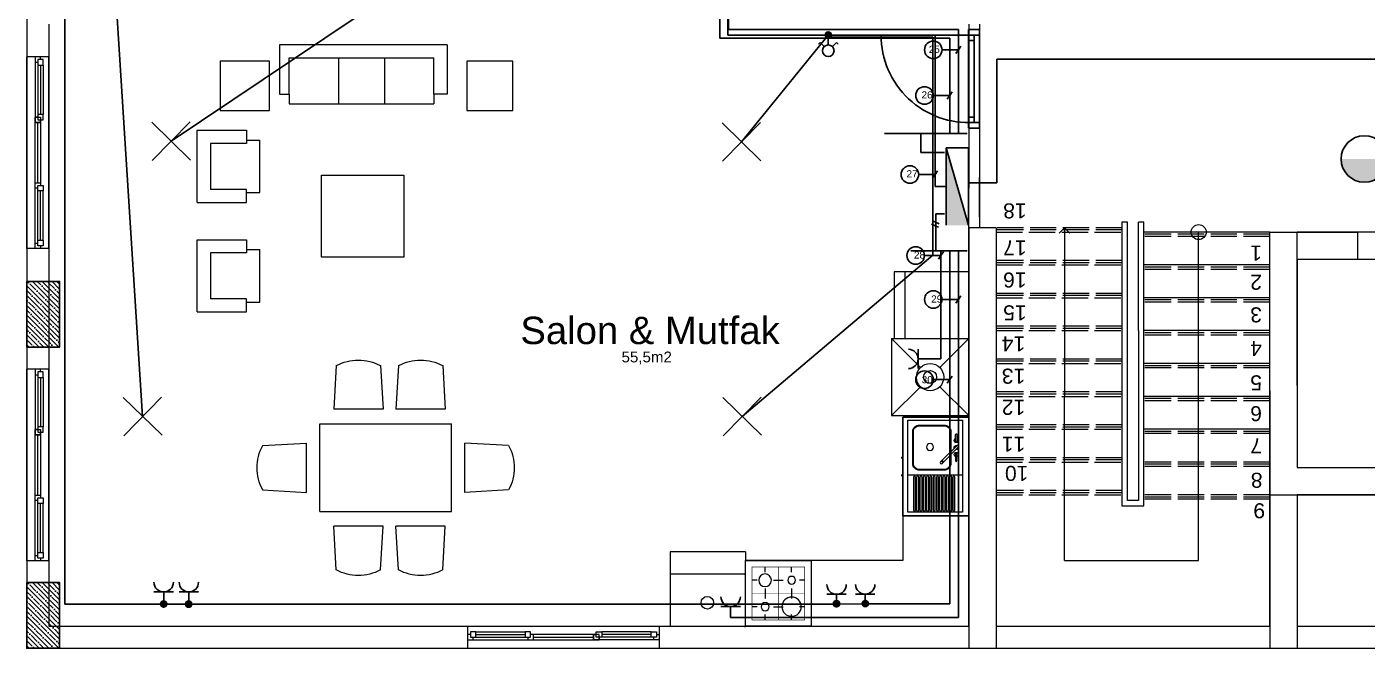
# Model space of a CAD drawing. Header units: millimetres. Extents: x 4244 to 11072, y 2695 to 6443.
# Drawn here: x 6840 to 7451, y 2892 to 3176 of the extents above; entities that cross this region are included whole.
import ezdxf

# ---------------------------------------------------------------- set-up
doc = ezdxf.new("R2010")
doc.units = ezdxf.units.MM
for name, pattern in [('ACAD_ISO02W100', [15, 12, -3]), ('ACAD_ISO03W100', [30, 12, -18]), ('ACAD_ISO07W100', [3, 0, -3])]:
    doc.linetypes.add(name, pattern=pattern)
for name, color, linetype in [('Anahat', 100, 'Continuous'), ('Aydınlatma', 130, 'Continuous'), ('KULP', 3, 'Continuous'), ('LINYE', 220, 'Continuous'), ('MIMARI', 7, 'Continuous'), ('Priz Hat', 10, 'Continuous'), ('SEMBOL', 7, 'Continuous'), ('TEZGAH', 7, 'Continuous')]:
    doc.layers.add(name, color=color, linetype=linetype)
for name, color, linetype, lineweight in [('duvar', 30, 'Continuous', 20), ('kolon', 50, 'Continuous', 30), ('pencere', 241, 'Continuous', 15), ('TEFRIS', 252, 'Continuous', 15)]:
    doc.layers.add(name, color=color, linetype=linetype, lineweight=lineweight)
doc.styles.get("Standard").update_dxf_attribs({"font": 'arial.ttf'})

# ---------------------------------------------------------------- blocks, each defined once
blk = doc.blocks.new('90kapı')
blk.add_line((243145.1, 70889.4), (243145.1, 70969.4))
for points in [[(243145.1, 70879.4), (243145.1, 70889.4), (243140.1, 70889.4), (243140.1, 70879.4)], [(243225.1, 70879.4), (243230.1, 70879.4), (243230.1, 70889.4), (243225.1, 70889.4)]]:
    blk.add_lwpolyline(points, close=True)
for points in [[(243145.1, 70889.4), (243225.1, 70889.4), (243225.1, 70884.4), (243220.1, 70884.4), (243220.1, 70889.4)], [(243150.1, 70884.4), (243150.1, 70889.4)], [(243220.1, 70884.4), (243145.1, 70884.4)]]:
    blk.add_lwpolyline(points)
blk.add_arc((243145.1, 70889.4), 80, 356.4167, 90)
blk = doc.blocks.new('table-11')
at = {"color": 0, "linetype": 'ByBlock'}
for p, q in [((-1.122, 0.533), (-1.144, 0.134)), ((-0.716, 0.533), (-0.694, 0.134)), ((-0.554, 0.533), (-0.576, 0.134)), ((-0.148, 0.533), (-0.126, 0.134)), ((-1.144, 0.134), (-0.694, 0.134)), ((-0.576, 0.134), (-0.126, 0.134)), ((0, 0), (-1.2, 0)), ((-1.2, -0.8), (-1.2, 0)), ((0, -0.8), (0, 0)), ((-1.723, -0.197), (-1.324, -0.175)), ((-1.324, -0.625), (-1.324, -0.175)), ((0.523, -0.197), (0.124, -0.175)), ((0.124, -0.625), (0.124, -0.175)), ((-1.723, -0.603), (-1.324, -0.625)), ((0.523, -0.603), (0.124, -0.625)), ((0, -0.8), (-1.2, -0.8)), ((-1.144, -0.934), (-0.694, -0.934)), ((-1.122, -1.333), (-1.144, -0.934)), ((-0.716, -1.333), (-0.694, -0.934)), ((-0.576, -0.934), (-0.126, -0.934)), ((-0.554, -1.333), (-0.576, -0.934)), ((-0.148, -1.333), (-0.126, -0.934))]:
    blk.add_line(p, q, dxfattribs=at)
for centre, start, end in [((-0.919, 0.159), 61.4891, 118.5109), ((-0.351, 0.159), 61.4891, 118.5109), ((-1.349, -0.4), 151.4891, 208.5109), ((0.149, -0.4), 331.4891, 28.5109), ((-0.919, -0.959), 241.4891, 298.5109), ((-0.351, -0.959), 241.4891, 298.5109)]:
    blk.add_arc(centre, 0.425, start, end, dxfattribs=at)
blk = doc.blocks.new('ARF17')
for p, q in [((0.179, 0.541), (0.179, 0.493)), ((0.421, 0.541), (0.421, 0.493)), ((0.059, 0.421), (0.107, 0.421)), ((0.345, 0.421), (0.255, 0.421)), ((0.493, 0.421), (0.541, 0.421)), ((0.179, 0.255), (0.179, 0.345)), ((0.421, 0.255), (0.421, 0.345)), ((0.059, 0.179), (0.107, 0.179)), ((0.345, 0.179), (0.255, 0.179)), ((0.493, 0.179), (0.541, 0.179)), ((0.179, 0.107), (0.179, 0.059)), ((0.421, 0.107), (0.421, 0.059))]:
    blk.add_line(p, q)
blk.add_lwpolyline([(0, 0.6), (0, 0), (0.6, 0), (0.6, 0.6)], close=True)
at = {"const_width": 0.006}
blk.add_lwpolyline([(0.059, 0.541), (0.059, 0.059), (0.541, 0.059), (0.541, 0.541)], close=True, dxfattribs=at)
at = {"const_width": 0.005}
for points in [[(0.3, 0.541), (0.3, 0.059)], [(0.059, 0.3), (0.541, 0.3)]]:
    blk.add_lwpolyline(points, dxfattribs=at)
for centre, radius in [((0.179, 0.421), 0.0879), ((0.421, 0.421), 0.0352), ((0.179, 0.179), 0.0373), ((0.421, 0.179), 0.058)]:
    blk.add_circle(centre, radius)
blk = doc.blocks.new('AR365L')
blk.add_line((0, 0.1), (0.61, 0.1))
blk.add_lwpolyline([(0, 0), (0, 0.68), (0.61, 0.68), (0.61, 0)], close=True)
blk = doc.blocks.new('KLM21SAG')
blk.add_lwpolyline([(0.9, -0.6), (0.9, 0), (0, 0), (0, -0.6)], close=True)
at = {"layer": 'KULP'}
for points in [[(0.365, -0.6), (0.365, -0.61), (0.375, -0.61), (0.375, -0.6)], [(0.525, -0.6), (0.525, -0.61), (0.535, -0.61), (0.535, -0.6)]]:
    blk.add_lwpolyline(points, dxfattribs=at)
at = {"layer": 'TEFRIS'}
blk.add_line((0.373, -0.555), (0.373, -0.055), dxfattribs=at)
blk.add_lwpolyline([(0.033, -0.055), (0.033, -0.555), (0.873, -0.555), (0.873, -0.055)], close=True, dxfattribs=at)
for points in [[(0.479, -0.243), (0.63, -0.093, -1), (0.643, -0.106), (0.493, -0.257, -1)], [(0.502, -0.107), (0.57, -0.107, -0.563183), (0.57, -0.119), (0.502, -0.119, -1)], [(0.744, -0.107), (0.675, -0.107, 0.563183), (0.675, -0.119), (0.744, -0.119, 1)], [(0.417, -0.223), (0.417, -0.45, 0.414214), (0.477, -0.51), (0.769, -0.51, 0.414214), (0.829, -0.45), (0.829, -0.223, 0.414214), (0.769, -0.163), (0.477, -0.163, 0.414214)], [(0.423, -0.223), (0.423, -0.45, 0.414214), (0.477, -0.504), (0.769, -0.504, 0.414214), (0.823, -0.45), (0.823, -0.223, 0.414214), (0.769, -0.169), (0.477, -0.169, 0.414214)]]:
    blk.add_lwpolyline(points, format="xyb", close=True, dxfattribs=at)
for points in [[(0.053, -0.125), (0.353, -0.125, -1), (0.353, -0.145), (0.053, -0.145, -1), (0.053, -0.125)], [(0.053, -0.155), (0.353, -0.155, -1), (0.353, -0.175), (0.053, -0.175, -1), (0.053, -0.155)], [(0.053, -0.185), (0.353, -0.185, -1), (0.353, -0.205), (0.053, -0.205, -1), (0.053, -0.185)], [(0.053, -0.215), (0.353, -0.215, -1), (0.353, -0.235), (0.053, -0.235, -1), (0.053, -0.215)], [(0.053, -0.245), (0.353, -0.245, -1), (0.353, -0.265), (0.053, -0.265, -1), (0.053, -0.245)], [(0.053, -0.275), (0.353, -0.275, -1), (0.353, -0.295), (0.053, -0.295, -1), (0.053, -0.275)], [(0.053, -0.305), (0.353, -0.305, -1), (0.353, -0.325), (0.053, -0.325, -1), (0.053, -0.305)], [(0.053, -0.335), (0.353, -0.335, -1), (0.353, -0.355), (0.053, -0.355, -1), (0.053, -0.335)], [(0.053, -0.365), (0.353, -0.365, -1), (0.353, -0.385), (0.053, -0.385, -1), (0.053, -0.365)], [(0.053, -0.395), (0.353, -0.395, -1), (0.353, -0.415), (0.053, -0.415, -1), (0.053, -0.395)], [(0.053, -0.425), (0.353, -0.425, -1), (0.353, -0.445), (0.053, -0.445, -1), (0.053, -0.425)], [(0.053, -0.455), (0.353, -0.455, -1), (0.353, -0.475), (0.053, -0.475, -1), (0.053, -0.455)], [(0.053, -0.485), (0.353, -0.485, -1), (0.353, -0.505), (0.053, -0.505, -1), (0.053, -0.485)]]:
    blk.add_lwpolyline(points, format="xyb", dxfattribs=at)
for centre, radius in [((0.496, -0.24), 0.00635), ((0.628, -0.353), 0.0317)]:
    blk.add_circle(centre, radius, dxfattribs=at)
for centre, start, end in [((0.559, -0.113), 199.4712, 160.5288), ((0.623, -0.113), 75, 195), ((0.623, -0.113), 255, 15), ((0.687, -0.113), 19.4712, 340.5288)]:
    blk.add_arc(centre, 0.0191, start, end, dxfattribs=at)
at = {"layer": 'TEZGAH'}
blk.add_lwpolyline([(0, 0), (0, -0.6), (0.9, -0.6), (0.9, 0)], close=True, dxfattribs=at)
blk = doc.blocks.new('Priz Toprakli')
at = {"layer": 'SEMBOL', "linetype": 'ByBlock'}
blk.add_line((17.7, 0), (-17.7, 0), dxfattribs=at)
at = {"layer": 'SEMBOL', "color": 1, "ltscale": 10}
blk.add_line((0, 0), (0, 12.6), dxfattribs=at)
at = {"layer": 'SEMBOL', "linetype": 'ByBlock'}
blk.add_arc((0, -17.6), 17.7, 0, 180, dxfattribs=at)
blk = doc.blocks.new('Buat')
at = {"layer": 'SEMBOL'}
for p, q in [((5465.82, 3079.37), (5468.65, 3079.37)), ((5465.82, 3079.28), (5468.65, 3079.28)), ((5465.83, 3079.45), (5468.64, 3079.45)), ((5465.83, 3079.19), (5468.64, 3079.19)), ((5465.84, 3079.54), (5468.63, 3079.54)), ((5465.84, 3079.1), (5468.63, 3079.1)), ((5465.85, 3079.63), (5468.62, 3079.63)), ((5465.86, 3079.01), (5468.61, 3079.01)), ((5465.87, 3079.72), (5468.6, 3079.72)), ((5465.89, 3078.92), (5468.58, 3078.92)), ((5465.9, 3079.81), (5468.57, 3079.81)), ((5465.92, 3078.84), (5468.55, 3078.84)), ((5465.93, 3079.9), (5468.54, 3079.9)), ((5465.96, 3078.75), (5468.52, 3078.75)), ((5465.97, 3079.98), (5468.5, 3079.98)), ((5466, 3078.66), (5468.47, 3078.66)), ((5466.02, 3080.07), (5468.45, 3080.07)), ((5466.05, 3078.57), (5468.42, 3078.57)), ((5466.08, 3080.16), (5468.39, 3080.16)), ((5466.12, 3078.48), (5468.35, 3078.48)), ((5466.15, 3080.25), (5468.32, 3080.25)), ((5466.19, 3078.39), (5468.28, 3078.39)), ((5466.23, 3080.34), (5468.24, 3080.34)), ((5466.28, 3078.31), (5468.19, 3078.31)), ((5466.32, 3080.43), (5468.15, 3080.43)), ((5466.39, 3078.22), (5468.09, 3078.22)), ((5466.44, 3080.51), (5468.03, 3080.51)), ((5466.52, 3078.13), (5467.95, 3078.13)), ((5466.59, 3080.6), (5467.88, 3080.6)), ((5466.8, 3080.69), (5467.67, 3080.69)), ((5466.69, 3078.04), (5467.78, 3078.04)), ((5467, 3077.95), (5467.47, 3077.95))]:
    blk.add_line(p, q, dxfattribs=at)
blk.add_circle((5467.24, 3079.35), 1.41, dxfattribs=at)
blk = doc.blocks.new('ARM')
at = {"layer": 'SEMBOL', "color": 2}
for p, q in [((0, 17.5), (0, -17.5)), ((17.5, 0), (-17.5, 0))]:
    blk.add_line(p, q, dxfattribs=at)
blk = doc.blocks.new('Komitator')
at = {"layer": 'MIMARI', "linetype": 'ACAD_ISO03W100', "ltscale": 10}
blk.add_line((0, 10.6), (0, 28.4), dxfattribs=at)
at = {"layer": 'SEMBOL'}
for p, q in [((-15, 15), (-18, 12)), ((-7.5, 7.5), (-15, 15)), ((7.5, 7.5), (15, 15)), ((15, 15), (18, 12))]:
    blk.add_line(p, q, dxfattribs=at)
blk.add_circle((0, 0), 10.6, dxfattribs=at)
blk = doc.blocks.new('boatt')
at = {"layer": 'SEMBOL'}
for p, q in [((-1.41, 0.18), (1.41, 0.18)), ((-1.41, 0.09), (1.41, 0.09)), ((-1.41, 0), (1.41, 0)), ((-1.4, 0.26), (1.4, 0.26)), ((-1.38, 0.35), (1.38, 0.35)), ((-1.36, 0.44), (1.36, 0.44)), ((-1.34, 0.53), (1.34, 0.53)), ((-1.3, 0.62), (1.3, 0.62)), ((-1.26, 0.71), (1.26, 0.71)), ((-1.21, 0.79), (1.21, 0.79)), ((-1.15, 0.88), (1.15, 0.88)), ((-1.09, 0.97), (1.09, 0.97)), ((-1.01, 1.06), (1.01, 1.06)), ((-0.91, 1.15), (0.91, 1.15)), ((-0.8, 1.24), (0.8, 1.24)), ((-0.65, 1.32), (0.65, 1.32)), ((-0.43, 1.41), (0.43, 1.41)), ((-1.4, -0.09), (1.4, -0.09)), ((-1.39, -0.18), (1.39, -0.18)), ((-1.37, -0.26), (1.37, -0.26)), ((-1.35, -0.35), (1.35, -0.35)), ((-1.32, -0.44), (1.32, -0.44)), ((-1.28, -0.53), (1.28, -0.53)), ((-1.23, -0.62), (1.23, -0.62)), ((-1.18, -0.71), (1.18, -0.71)), ((-1.12, -0.79), (1.12, -0.79)), ((-1.04, -0.88), (1.04, -0.88)), ((-0.96, -0.97), (0.96, -0.97)), ((-0.85, -1.06), (0.85, -1.06)), ((-0.72, -1.15), (0.72, -1.15)), ((-0.54, -1.24), (0.54, -1.24)), ((-0.24, -1.32), (0.24, -1.32))]:
    blk.add_line(p, q, dxfattribs=at)
blk.add_circle((0, 0.07), 1.41, dxfattribs=at)
blk = doc.blocks.new('Linye')
at = {"layer": 'LINYE'}
for p, q in [((0, 0), (-2.3, 3.3)), ((15, 0), (0, 0)), ((0, 0), (2.3, -3.3))]:
    blk.add_line(p, q, dxfattribs=at)
blk.add_circle((23, 0), 8, dxfattribs=at)

msp = doc.modelspace()

# ---------------------------------------------------------------- hatches: boundary and pattern name
at = {"lineweight": -3}
h = msp.add_hatch(dxfattribs=at)
h.set_pattern_fill('ANSI35', color=0, scale=0.5, angle=-90)
h.set_pattern_definition([(315, (-4756.5588, 76082.888), (2.24506403, 2.24506403), []), (315, (-4756.5588, 76080.643), (2.24506403, 2.24506403), [3.96875, -0.79375, 0, -0.79375])])
h.paths.add_polyline_path([(6839.526, 3059.33), (6839.526, 3029.33), (6854.526, 3029.33), (6854.526, 3059.33)])
h = msp.add_hatch(dxfattribs=at)
h.set_pattern_fill('ANSI35', color=0, scale=0.5, angle=-90)
h.set_pattern_definition([(315, (-4756.5588, 75945.388), (2.24506403, 2.24506403), []), (315, (-4756.5588, 75943.143), (2.24506403, 2.24506403), [3.96875, -0.79375, 0, -0.79375])])
h.paths.add_polyline_path([(6839.526, 2921.83), (6839.526, 2891.83), (6854.526, 2891.83), (6854.526, 2921.83)])
at = {"layer": 'Aydınlatma', "linetype": 'ACAD_ISO03W100', "ltscale": 10}
msp.add_hatch(color=2, dxfattribs=at).paths.add_polyline_path([(7439.559, 3115.215, 1), (7460.754, 3115.215)])
at = {"layer": 'SEMBOL', "ltscale": 10}
msp.add_hatch(color=256, dxfattribs=at).paths.add_polyline_path([(7259.201, 3120.268), (7259.201, 3084.944), (7269.509, 3084.944)])

# ---------------------------------------------------------------- linework, layer by layer
at = {"color": 0, "lineweight": 20}
for p, q in [((7342.026, 2991.83), (7342.026, 3086.33)), ((7313.276, 3083.828), (7310.857, 3081.409)), ((7313.276, 3083.828), (7310.857, 3081.409)), ((7313.276, 3083.83), (7313.276, 3006.83)), ((7313.276, 3083.828), (7315.694, 3081.409)), ((7313.276, 3083.828), (7315.694, 3081.409)), ((7374.526, 2931.83), (7374.526, 3081.83)), ((7347.026, 3036.83), (7347.026, 2959.33)), ((7313.276, 2931.83), (7313.276, 3006.83)), ((7342.026, 2959.33), (7342.026, 2991.83)), ((7347.026, 2959.33), (7342.026, 2959.33)), ((7313.276, 2931.83), (7374.526, 2931.83))]:
    msp.add_line(p, q, dxfattribs=at)
at = {"color": 0, "linetype": 'ACAD_ISO02W100', "lineweight": 20}
for p, q in [((7339.526, 3083.83), (7282.026, 3083.83)), ((7339.526, 3083.83), (7282.026, 3083.83)), ((7339.526, 3082.83), (7282.026, 3082.83)), ((7407.026, 3080.83), (7349.526, 3080.83)), ((7407.026, 3079.83), (7349.526, 3079.83)), ((7339.526, 3068.83), (7282.026, 3068.83)), ((7339.526, 3067.83), (7282.026, 3067.83)), ((7407.026, 3065.83), (7349.526, 3065.83)), ((7407.026, 3064.83), (7349.526, 3064.83)), ((7339.526, 3053.83), (7282.026, 3053.83)), ((7339.526, 3052.83), (7282.026, 3052.83)), ((7407.026, 3050.83), (7349.526, 3050.83)), ((7407.026, 3049.83), (7349.526, 3049.83)), ((7339.526, 3038.83), (7282.026, 3038.83)), ((7339.526, 3038.83), (7282.026, 3038.83)), ((7339.526, 3037.83), (7282.026, 3037.83)), ((7407.026, 3035.83), (7349.526, 3035.83)), ((7407.026, 3034.83), (7349.526, 3034.83)), ((7339.526, 3023.83), (7282.026, 3023.83)), ((7339.526, 3022.83), (7282.026, 3022.83)), ((7407.026, 3020.83), (7349.526, 3020.83)), ((7407.026, 3019.83), (7349.526, 3019.83)), ((7339.526, 3008.83), (7282.026, 3008.83)), ((7339.526, 3007.83), (7282.026, 3007.83)), ((7407.026, 3005.83), (7349.526, 3005.83)), ((7407.026, 3004.83), (7349.526, 3004.83)), ((7339.526, 2993.83), (7282.026, 2993.83)), ((7339.526, 2992.83), (7282.026, 2992.83)), ((7407.026, 2990.83), (7349.526, 2990.83)), ((7407.026, 2989.83), (7349.526, 2989.83)), ((7339.526, 2978.83), (7282.026, 2978.83)), ((7339.526, 2977.83), (7282.026, 2977.83)), ((7407.026, 2975.83), (7349.526, 2975.83)), ((7407.026, 2974.83), (7349.526, 2974.83)), ((7339.526, 2963.83), (7282.026, 2963.83)), ((7339.526, 2962.83), (7282.026, 2962.83)), ((7407.026, 2960.83), (7349.526, 2960.83)), ((7407.026, 2959.83), (7349.526, 2959.83))]:
    msp.add_line(p, q, dxfattribs=at)
at = {"color": 0, "linetype": 'ACAD_ISO07W100', "lineweight": 20}
msp.add_line((7342.026, 2959.33), (7342.026, 2961.83), dxfattribs=at)
at = {"color": 0, "lineweight": 20}
for points in [[(7342.026, 3086.33), (7339.526, 3086.33), (7339.526, 2959.33), (7339.526, 2956.83), (7347.026, 2956.83), (7349.526, 2956.83), (7349.526, 3086.33), (7347.026, 3086.33)], [(7347.026, 3051.83), (7347.026, 3086.33)], [(7347.026, 3036.83), (7347.026, 3084.33)], [(7407.026, 3081.83), (7349.526, 3081.83)], [(7407.026, 3021.83), (7407.026, 3081.83)], [(7407.026, 3066.83), (7349.526, 3066.83)], [(7407.026, 3051.83), (7349.526, 3051.83)], [(7407.026, 3036.83), (7349.526, 3036.83)], [(7407.026, 2981.83), (7407.026, 3026.83)], [(7407.026, 3021.83), (7349.526, 3021.83)], [(7407.026, 3006.83), (7349.526, 3006.83)], [(7407.026, 2991.83), (7349.526, 2991.83)]]:
    msp.add_lwpolyline(points, dxfattribs=at)
at = {"color": 0, "linetype": 'ACAD_ISO02W100', "lineweight": 20}
for points in [[(7282.026, 3081.83), (7339.526, 3081.83)], [(7282.026, 3081.83), (7339.526, 3081.83)], [(7282.026, 3066.83), (7339.526, 3066.83)], [(7282.026, 3051.83), (7339.526, 3051.83)], [(7282.026, 3036.83), (7339.526, 3036.83)], [(7282.026, 3021.83), (7339.526, 3021.83)], [(7282.026, 3006.83), (7339.526, 3006.83)], [(7282.026, 2991.83), (7339.526, 2991.83)], [(7282.026, 2976.83), (7339.526, 2976.83)], [(7407.026, 2976.83), (7349.526, 2976.83)], [(7282.026, 2961.83), (7339.526, 2961.83)], [(7407.026, 2961.83), (7349.526, 2961.83)]]:
    msp.add_lwpolyline(points, dxfattribs=at)
at = {"color": 0, "lineweight": 20}
msp.add_circle((7374.526, 3081.83), 3.42, dxfattribs=at)
at = {"layer": 'Anahat'}
for p, q in [((7846.605, 3160.83), (7282.41, 3160.83)), ((7282.41, 3160.83), (7282.41, 3104.399)), ((7282.41, 3104.399), (7269.285, 3104.399))]:
    msp.add_line(p, q, dxfattribs=at)
at = {"layer": 'Aydınlatma'}
for p, q in [((7159.556, 3171.83), (7159.556, 3341.83)), ((6879.459, 3201.638), (6892.416, 2997.684)), ((7022.007, 3201.638), (6905.414, 3123.341)), ((7254.201, 3171.83), (7159.556, 3171.83)), ((7205.425, 3171.834), (7165.812, 3123.069)), ((7205.425, 3171.854), (7206.655, 3170.882)), ((7206.655, 3170.882), (7228.93, 3170.882)), ((7228.93, 3170.882), (7253.201, 3170.882)), ((7253.201, 3170.882), (7253.201, 3071.303)), ((7254.201, 3102.606), (7254.201, 3171.83)), ((7259.201, 3102.606), (7254.201, 3102.606)), ((7259.201, 3102.606), (7259.201, 3102.606)), ((7253.201, 3071.303), (7166.126, 2997.684))]:
    msp.add_line(p, q, dxfattribs=at)
at = {"layer": 'Aydınlatma', "color": 1}
msp.add_circle((7450.157, 3115.215), 10.597, dxfattribs=at)
at = {"layer": 'duvar'}
for p, q in [((7269.526, 3176.83), (7269.526, 3101.83)), ((7274.526, 3176.83), (7274.526, 3083.83)), ((7274.526, 3129.33), (7274.526, 3174.33))]:
    msp.add_line(p, q, dxfattribs=at)
for points in [[(6839.526, 3206.83), (6839.526, 2891.83), (6854.526, 2891.83)], [(6849.526, 3176.83), (6849.526, 2901.83), (7269.526, 2901.83), (7269.526, 3101.83)], [(7274.526, 3088.83), (7274.526, 3106.83)], [(6854.526, 2891.83), (7269.526, 2891.83)]]:
    msp.add_lwpolyline(points, dxfattribs=at)
at = {"layer": 'duvar', "color": 0}
msp.add_lwpolyline([(7537.026, 2961.83), (7419.526, 2961.83), (7419.526, 2891.83), (7537.026, 2891.83)], close=True, dxfattribs=at)
msp.add_lwpolyline([(7419.526, 2901.83), (7527.026, 2901.83), (7527.026, 2961.83)], dxfattribs=at)
at = {"layer": 'kolon', "color": 0, "lineweight": 20}
for p, q in [((7282.026, 3083.83), (7269.526, 3083.83)), ((7407.026, 3081.83), (7419.526, 3081.83)), ((7419.526, 3081.83), (7447.026, 3081.83)), ((7447.026, 3081.83), (7447.026, 3069.33))]:
    msp.add_line(p, q, dxfattribs=at)
for points in [[(7269.526, 3083.83), (7269.526, 2891.83), (7419.526, 2891.83)], [(7282.026, 3083.83), (7282.026, 2901.83), (7407.026, 2901.83), (7407.026, 3081.83)], [(7407.026, 2961.83), (7537.026, 2961.83), (7537.026, 3081.83), (7419.526, 3081.83), (7419.526, 3081.83)], [(7419.526, 3011.83), (7419.526, 3081.83)], [(7419.526, 3069.33), (7419.526, 2974.33), (7524.526, 2974.33), (7524.526, 3069.33), (7419.526, 3069.33)], [(7282.026, 3009.33), (7282.026, 2891.83)], [(7407.026, 3009.33), (7407.026, 2891.83)], [(7419.526, 2961.83), (7419.526, 2896.83)]]:
    msp.add_lwpolyline(points, dxfattribs=at)
at = {"layer": 'kolon', "color": 0}
for points in [[(6839.526, 3059.33), (6839.526, 3029.33), (6854.526, 3029.33), (6854.526, 3059.33)], [(6839.526, 2921.83), (6839.526, 2891.83), (6854.526, 2891.83), (6854.526, 2921.83)]]:
    msp.add_lwpolyline(points, close=True, dxfattribs=at)
at = {"layer": 'pencere'}
for p, q in [((6839.526, 3074.356), (6839.526, 3161.856)), ((6849.526, 3161.856), (6839.526, 3161.856)), ((6843.276, 3159.356), (6843.276, 3134.356)), ((6844.526, 3158.106), (6844.526, 3135.606)), ((6845.776, 3158.106), (6845.776, 3135.606)), ((6847.026, 3158.106), (6847.026, 3135.606)), ((6849.526, 3074.356), (6849.526, 3161.856)), ((6843.276, 3104.356), (6843.276, 3131.856)), ((6844.526, 3104.356), (6844.526, 3131.856)), ((6845.776, 3131.856), (6845.776, 3104.356)), ((6843.276, 3076.856), (6843.276, 3101.856)), ((6844.526, 3078.106), (6844.526, 3100.606)), ((6845.776, 3078.106), (6845.776, 3100.606)), ((6847.026, 3078.106), (6847.026, 3100.606)), ((6849.526, 3074.356), (6839.526, 3074.356)), ((6839.526, 2931.726), (6839.526, 3019.226)), ((6849.526, 3019.226), (6839.526, 3019.226)), ((6849.526, 2931.726), (6849.526, 3019.226)), ((6843.276, 3016.726), (6843.276, 2991.726)), ((6844.526, 3015.476), (6844.526, 2992.976)), ((6845.776, 3015.476), (6845.776, 2992.976)), ((6847.026, 3015.476), (6847.026, 2992.976)), ((6843.276, 2961.726), (6843.276, 2989.226)), ((6844.526, 2961.726), (6844.526, 2989.226)), ((6845.776, 2989.226), (6845.776, 2961.726)), ((6843.276, 2934.226), (6843.276, 2959.226)), ((6844.526, 2935.476), (6844.526, 2957.976)), ((6845.776, 2935.476), (6845.776, 2957.976)), ((6847.026, 2935.476), (6847.026, 2957.976)), ((6849.526, 2931.726), (6839.526, 2931.726)), ((7040.776, 2901.83), (7128.276, 2901.83)), ((7040.776, 2901.83), (7040.776, 2891.83)), ((7128.276, 2901.83), (7128.276, 2891.83)), ((7043.276, 2895.58), (7068.276, 2895.58)), ((7044.526, 2899.33), (7067.026, 2899.33)), ((7044.526, 2898.08), (7067.026, 2898.08)), ((7044.526, 2896.83), (7067.026, 2896.83)), ((7098.276, 2898.08), (7070.776, 2898.08)), ((7070.776, 2896.83), (7098.276, 2896.83)), ((7070.776, 2895.58), (7098.276, 2895.58)), ((7125.776, 2895.58), (7100.776, 2895.58)), ((7124.526, 2899.33), (7102.026, 2899.33)), ((7124.526, 2898.08), (7102.026, 2898.08)), ((7124.526, 2896.83), (7102.026, 2896.83)), ((7040.776, 2891.83), (7128.276, 2891.83))]:
    msp.add_line(p, q, dxfattribs=at)
for points in [[(6845.776, 3160.606), (6845.776, 3161.856), (6843.276, 3161.856), (6843.276, 3159.356), (6844.526, 3159.356)], [(6844.526, 3134.356), (6843.276, 3134.356), (6843.276, 3131.856), (6845.776, 3131.856), (6845.776, 3133.106)], [(6844.526, 3101.856), (6843.276, 3101.856), (6843.276, 3104.356), (6845.776, 3104.356), (6845.776, 3103.106)], [(6845.776, 3075.606), (6845.776, 3074.356), (6843.276, 3074.356), (6843.276, 3076.856), (6844.526, 3076.856)], [(6845.776, 3017.976), (6845.776, 3019.226), (6843.276, 3019.226), (6843.276, 3016.726), (6844.526, 3016.726)], [(6844.526, 2991.726), (6843.276, 2991.726), (6843.276, 2989.226), (6845.776, 2989.226), (6845.776, 2990.476)], [(6844.526, 2959.226), (6843.276, 2959.226), (6843.276, 2961.726), (6845.776, 2961.726), (6845.776, 2960.476)], [(6845.776, 2932.976), (6845.776, 2931.726), (6843.276, 2931.726), (6843.276, 2934.226), (6844.526, 2934.226)], [(7042.026, 2898.08), (7040.776, 2898.08), (7040.776, 2895.58), (7043.276, 2895.58), (7043.276, 2896.83)], [(7068.276, 2896.83), (7068.276, 2895.58), (7070.776, 2895.58), (7070.776, 2898.08), (7069.526, 2898.08)], [(7100.776, 2896.83), (7100.776, 2895.58), (7098.276, 2895.58), (7098.276, 2898.08), (7099.526, 2898.08)], [(7127.026, 2898.08), (7128.276, 2898.08), (7128.276, 2895.58), (7125.776, 2895.58), (7125.776, 2896.83)]]:
    msp.add_lwpolyline(points, dxfattribs=at)
for points in [[(6844.526, 3160.606), (6844.526, 3158.106), (6847.026, 3158.106), (6847.026, 3160.606)], [(6843.276, 3131.856), (6843.276, 3134.356), (6845.776, 3134.356), (6845.776, 3131.856)], [(6844.526, 3135.606), (6844.526, 3133.106), (6847.026, 3133.106), (6847.026, 3135.606)], [(6844.526, 3100.606), (6844.526, 3103.106), (6847.026, 3103.106), (6847.026, 3100.606)], [(6844.526, 3075.606), (6844.526, 3078.106), (6847.026, 3078.106), (6847.026, 3075.606)], [(6844.526, 3017.976), (6844.526, 3015.476), (6847.026, 3015.476), (6847.026, 3017.976)], [(6844.526, 2992.976), (6844.526, 2990.476), (6847.026, 2990.476), (6847.026, 2992.976)], [(6843.276, 2989.226), (6843.276, 2991.726), (6845.776, 2991.726), (6845.776, 2989.226)], [(6844.526, 2957.976), (6844.526, 2960.476), (6847.026, 2960.476), (6847.026, 2957.976)], [(6844.526, 2932.976), (6844.526, 2935.476), (6847.026, 2935.476), (6847.026, 2932.976)], [(7042.026, 2896.83), (7044.526, 2896.83), (7044.526, 2899.33), (7042.026, 2899.33)], [(7067.026, 2896.83), (7069.526, 2896.83), (7069.526, 2899.33), (7067.026, 2899.33)], [(7098.276, 2895.58), (7100.776, 2895.58), (7100.776, 2898.08), (7098.276, 2898.08)], [(7102.026, 2896.83), (7099.526, 2896.83), (7099.526, 2899.33), (7102.026, 2899.33)], [(7127.026, 2896.83), (7124.526, 2896.83), (7124.526, 2899.33), (7127.026, 2899.33)]]:
    msp.add_lwpolyline(points, close=True, dxfattribs=at)
at = {"layer": 'Priz Hat'}
for p, q in [((7155.858, 3213.83), (7155.858, 3170.33)), ((7159.858, 3174.33), (7159.858, 3217.83)), ((6856.858, 2911.948), (6856.858, 3202.83)), ((7260.858, 3170.33), (7155.858, 3170.33)), ((7264.858, 3174.33), (7159.858, 3174.33)), ((7260.858, 3126.921), (7260.858, 3170.33)), ((7264.858, 3126.921), (7264.858, 3174.33)), ((7264.858, 3126.921), (7231.103, 3126.921)), ((7247.75, 3118.229), (7247.75, 3126.921)), ((7247.75, 3126.921), (7268.858, 3126.921)), ((7258.504, 3118.229), (7247.75, 3118.229)), ((7255.803, 3084.074), (7252.614, 3085.452)), ((7256.062, 3085.625), (7252.958, 3087.003)), ((7254.504, 3090.19), (7254.504, 3073.283)), ((7258.504, 3090.19), (7254.504, 3090.19)), ((7254.504, 3073.283), (7243.11, 3073.283)), ((7254.504, 3073.283), (7268.858, 3073.283)), ((7256.858, 3073.283), (7256.858, 3023.905)), ((7260.858, 3073.283), (7260.858, 2912.047)), ((7264.858, 3073.283), (7260.858, 3073.283)), ((7268.858, 3073.283), (7264.858, 3073.283)), ((7264.858, 3073.283), (7264.858, 2905.804)), ((7249.576, 3023.905), (7256.858, 3023.905)), ((6902.019, 2914.388), (6902.019, 2911.948)), ((6913.497, 2914.388), (6913.497, 2911.948)), ((7209.231, 2913.317), (7209.231, 2913.317)), ((7209.231, 2913.317), (7209.231, 2911.934)), ((7222.293, 2913.399), (7222.293, 2912.047)), ((7209.57, 2911.948), (6856.858, 2911.948)), ((7160.861, 2907.736), (7160.861, 2907.736)), ((7160.861, 2907.736), (7160.861, 2905.804)), ((7209.231, 2911.934), (7222.293, 2912.047)), ((7209.57, 2911.948), (7210.831, 2911.948)), ((7222.293, 2912.047), (7260.858, 2912.047)), ((6848.858, 2901.83), (6848.858, 2901.83)), ((6848.858, 2901.83), (6848.858, 2901.83)), ((6848.858, 2901.83), (6848.858, 2901.83)), ((6848.858, 2901.83), (6848.858, 2901.83)), ((6848.858, 2901.83), (6848.858, 2901.83)), ((6848.858, 2901.83), (6848.858, 2901.83)), ((7160.861, 2905.804), (7264.858, 2905.804))]:
    msp.add_line(p, q, dxfattribs=at)
at = {"layer": 'SEMBOL'}
for p, q in [((7259.201, 3120.268), (7269.509, 3120.268)), ((7259.201, 3084.944), (7259.201, 3120.268)), ((7259.201, 3120.268), (7269.509, 3084.944)), ((7269.509, 3084.944), (7269.509, 3120.268))]:
    msp.add_line(p, q, dxfattribs=at)
at = {"layer": 'TEFRIS', "color": 0}
for p, q in [((6954.865, 3167.35), (6954.865, 3144.85)), ((7031.365, 3167.35), (6954.865, 3167.35)), ((7031.365, 3167.35), (7031.365, 3144.85)), ((6950.365, 3159.85), (6927.865, 3159.85)), ((6927.865, 3159.85), (6927.865, 3137.35)), ((6950.365, 3137.35), (6950.365, 3159.85)), ((6959.365, 3144.85), (6959.365, 3161.35)), ((6959.365, 3161.35), (7025.365, 3161.35)), ((6981.865, 3161.35), (6981.865, 3140.35)), ((7002.865, 3161.35), (7002.865, 3140.35)), ((7025.365, 3144.85), (7025.365, 3161.35)), ((7040.365, 3159.85), (7040.365, 3137.35)), ((7061.365, 3159.85), (7040.365, 3159.85)), ((7061.365, 3137.35), (7061.365, 3159.85)), ((6954.865, 3144.85), (6959.365, 3144.85)), ((6959.365, 3144.85), (6959.365, 3140.35)), ((6959.365, 3140.35), (7025.365, 3140.35)), ((7025.365, 3144.85), (7025.365, 3140.35)), ((7031.365, 3144.85), (7025.365, 3144.85)), ((6927.865, 3137.35), (6950.365, 3137.35)), ((7040.365, 3137.35), (7061.365, 3137.35)), ((6917.365, 3095.35), (6917.365, 3128.35)), ((6917.365, 3128.35), (6939.865, 3128.35)), ((6939.865, 3128.35), (6939.865, 3122.35)), ((6923.365, 3122.35), (6923.365, 3101.35)), ((6939.865, 3122.35), (6923.365, 3122.35)), ((6939.865, 3123.85), (6945.865, 3123.85)), ((6945.865, 3099.85), (6945.865, 3123.85)), ((6939.865, 3101.35), (6923.365, 3101.35)), ((6939.865, 3095.35), (6939.865, 3101.35)), ((6939.865, 3099.85), (6945.865, 3099.85)), ((6917.365, 3095.35), (6939.865, 3095.35)), ((6917.365, 3045.35), (6917.365, 3078.35)), ((6917.365, 3078.35), (6939.865, 3078.35)), ((6939.865, 3078.35), (6939.865, 3072.35)), ((6923.365, 3072.35), (6923.365, 3051.35)), ((6939.865, 3072.35), (6923.365, 3072.35)), ((6939.865, 3073.85), (6945.865, 3073.85)), ((6945.865, 3049.85), (6945.865, 3073.85)), ((6939.865, 3051.35), (6923.365, 3051.35)), ((6939.865, 3045.35), (6939.865, 3051.35)), ((6939.865, 3049.85), (6945.865, 3049.85)), ((6917.365, 3045.35), (6939.865, 3045.35))]:
    msp.add_line(p, q, dxfattribs=at)
at = {"layer": 'TEFRIS'}
for p, q in [((7234.306, 3033.248), (7269.526, 3033.248)), ((7234.306, 3033.248), (7247.518, 3020.037)), ((7234.306, 3033.248), (7234.306, 2998.028)), ((7256.314, 3020.037), (7269.526, 3033.248)), ((7269.526, 3033.248), (7269.526, 2998.028)), ((7234.306, 2998.028), (7247.518, 3011.24)), ((7256.314, 3011.24), (7269.526, 2998.028)), ((7234.306, 2998.028), (7269.526, 2998.028)), ((7239.526, 2997.288), (7239.526, 2931.83)), ((7167.645, 2935.867), (7133.187, 2935.867)), ((7133.187, 2935.867), (7133.187, 2901.804)), ((7167.645, 2935.867), (7167.645, 2931.83)), ((7239.526, 2931.83), (7167.645, 2931.83)), ((7167.25, 2925.615), (7133.187, 2925.615)), ((7167.25, 2925.615), (7167.645, 2925.615)), ((7133.187, 2901.83), (7167.645, 2901.83)), ((7167.25, 2901.804), (7167.645, 2901.804))]:
    msp.add_line(p, q, dxfattribs=at)
at = {"layer": 'TEFRIS', "color": 0}
msp.add_lwpolyline([(7011.63, 3107.855), (7011.63, 3070.355), (6974.13, 3070.355), (6974.13, 3107.855)], close=True, dxfattribs=at)
at = {"layer": 'TEFRIS'}
for centre, radius in [((7251.916, 3015.638), 6.22), ((7251.916, 3015.638), 2.97), ((7150.218, 2912.569), 2.872)]:
    msp.add_circle(centre, radius, dxfattribs=at)

# ---------------------------------------------------------------- block references
at = {"color": 0, "lineweight": 20, "xscale": -0.5, "yscale": 0.5, "zscale": 0.5, "rotation": 90}
msp.add_blockref('90kapı', (42714.217, 124744.383), dxfattribs=at)
at = {"layer": 'Aydınlatma', "xscale": -0.25, "yscale": 0.25, "zscale": 0.25}
msp.add_blockref('Komitator', (7205.425, 3164.666), dxfattribs=at)
at = {"layer": 'Aydınlatma', "xscale": -1}
msp.add_blockref('boatt', (7205.425, 3171.765), dxfattribs=at)
at = {"layer": 'Aydınlatma', "linetype": 'ACAD_ISO03W100', "ltscale": 10, "xscale": -0.7064759656478767, "yscale": 0.7064759656462136, "zscale": 0.7064759656456725, "rotation": 135.633072759754}
for p in [(6905.414, 3123.341), (7165.812, 3123.069), (6892.416, 2997.684), (7166.126, 2997.684)]:
    msp.add_blockref('ARM', p, dxfattribs=at)
at = {"layer": 'Aydınlatma', "xscale": -0.25, "yscale": 0.25, "zscale": 0.25}
for p, rotation in [((7246.436, 3023.905), 270), ((6902.019, 2917.528), 180), ((6913.497, 2917.528), 180), ((7209.231, 2916.457), 180), ((7222.293, 2916.539), 180), ((7160.861, 2910.876), 180)]:
    msp.add_blockref('Priz Toprakli', p, dxfattribs=dict(at, rotation=rotation))
at = {"layer": 'LINYE', "xscale": -0.5, "yscale": 0.5, "zscale": 0.5}
for p in [(7264.858, 3165.076), (7260.858, 3144.205), (7254.201, 3108.108), (7256.858, 3071.152), (7264.858, 3051.09), (7260.858, 3014.474)]:
    msp.add_blockref('Linye', p, dxfattribs=at)
at = {"layer": 'Priz Hat', "xscale": -1}
for p in [(12369.236, -167.311), (12380.625, -167.418), (12676.425, -167.236), (12689.526, -167.138)]:
    msp.add_blockref('Buat', p, dxfattribs=at)
at = {"layer": 'TEFRIS', "color": 0, "xscale": -50, "yscale": 50, "zscale": 50, "rotation": 270}
for name, p in [('AR365L', (7235.526, 3033.248)), ('KLM21SAG', (7269.526, 2952.288)), ('ARF17', (7167.645, 2901.83))]:
    msp.add_blockref(name, p, dxfattribs=at)
at = {"layer": 'TEFRIS', "color": 0, "xscale": -50, "yscale": 50, "zscale": 50}
msp.add_blockref('table-11', (6973.355, 2994.222), dxfattribs=at)

# ---------------------------------------------------------------- texts
at = {"color": 0, "lineweight": 20, "char_height": 6.87, "attachment_point": 9, "rotation": 180}
for s, insert in [('18', (7285.272, 3095.043)), ('17', (7285.272, 3078.114)), ('1', (7398.083, 3075.701)), ('16', (7285.272, 3063.492)), ('2', (7398.083, 3062.367)), ('15', (7285.272, 3048.495)), ('3', (7398.083, 3047.574)), ('14', (7284.66, 3034.263)), ('4', (7398.083, 3032.053)), ('13', (7284.66, 3019.575)), ('5', (7398.083, 3016.532)), ('12', (7284.66, 3005.252)), ('6', (7398.083, 3002.467)), ('11', (7284.66, 2988.455)), ('7', (7398.101, 2987.696)), ('10', (7286.105, 2975.198)), ('8', (7398.344, 2972.046)), ('9', (7399.519, 2958.12))]:
    msp.add_mtext_dynamic_manual_height_columns(s, width=170.55726, gutter_width=34.35, heights=[0], dxfattribs=dict(at, insert=insert))
at = {"color": 0, "lineweight": 20, "insert": (7183.264, 3030.51), "char_height": 12.5, "attachment_point": 9}
msp.add_mtext_dynamic_manual_height_columns('Salon & Mutfak', width=319.74391, gutter_width=6.25, heights=[57.385], dxfattribs=at)
at = {"insert": (7111.037, 3027.28), "char_height": 4.935, "attachment_point": 1}
msp.add_mtext_dynamic_manual_height_columns('55,5m2', width=43.05156, gutter_width=24.675, heights=[0], dxfattribs=at)
at = {"layer": 'LINYE'}
for s, p in [('25', (7251.321, 3163.692)), ('26', (7247.994, 3142.874)), ('27', (7241.166, 3106.835)), ('28', (7244.537, 3069.759)), ('29', (7252.406, 3049.663)), ('30', (7248.083, 3012.83))]:
    msp.add_text(s, height=3.2526, dxfattribs=at).set_placement(p)

doc.saveas('drawing.dxf')
